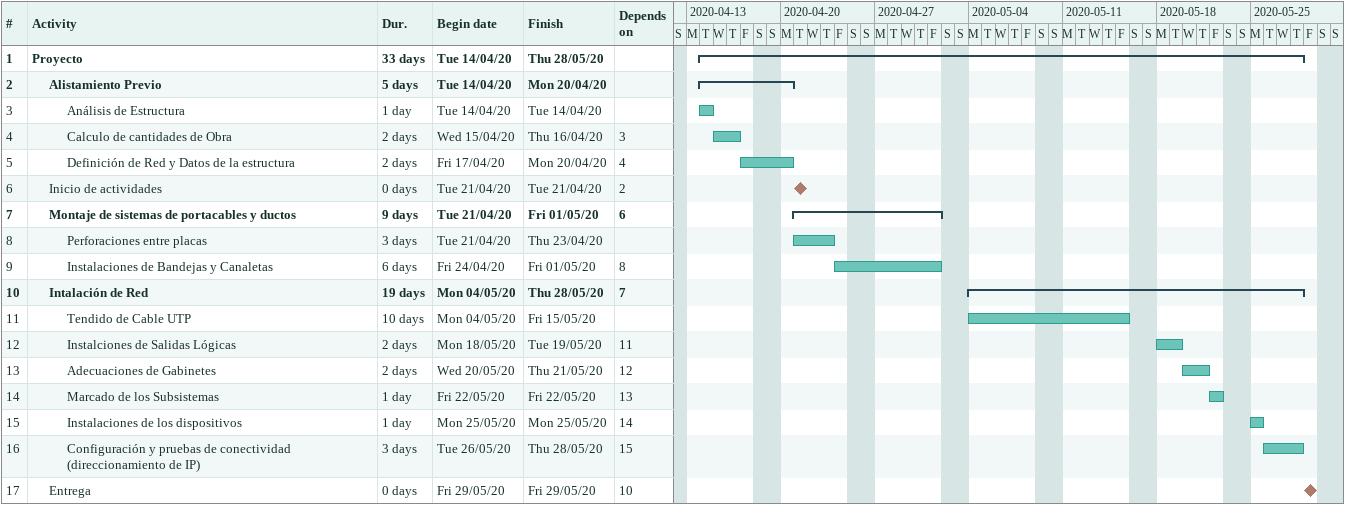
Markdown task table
| ID | Level | Task | Duration | Start | Finish | Predecessors |
|---|---|---|---|---|---|---|
| 1 | 1 | **Proyecto** | 33d | 2020-04-14 | 2020-05-28 |  |
| 2 | 2 | **Alistamiento Previo** | 5d | 2020-04-14 | 2020-04-20 |  |
| 3 | 3 | Análisis de Estructura | 1d | 2020-04-14 | 2020-04-14 |  |
| 4 | 3 | Calculo de cantidades de Obra | 2d | 2020-04-15 | 2020-04-16 | 3 |
| 5 | 3 | Definición de Red y Datos de la estructura | 2d | 2020-04-17 | 2020-04-20 | 4 |
| 6 | 2 | Inicio de actividades | 0d | 2020-04-21 | 2020-04-21 | 2 |
| 7 | 2 | **Montaje de sistemas de portacables y ductos** | 9d | 2020-04-21 | 2020-05-01 | 6 |
| 8 | 3 | Perforaciones entre placas | 3d | 2020-04-21 | 2020-04-23 |  |
| 9 | 3 | Instalaciones de Bandejas y Canaletas | 6d | 2020-04-24 | 2020-05-01 | 8 |
| 10 | 2 | **Intalación de Red** | 19d | 2020-05-04 | 2020-05-28 | 7 |
| 11 | 3 | Tendido de Cable UTP | 10d | 2020-05-04 | 2020-05-15 |  |
| 12 | 3 | Instalciones de Salidas Lógicas | 2d | 2020-05-18 | 2020-05-19 | 11 |
| 13 | 3 | Adecuaciones de Gabinetes | 2d | 2020-05-20 | 2020-05-21 | 12 |
| 14 | 3 | Marcado de los Subsistemas | 1d | 2020-05-22 | 2020-05-22 | 13 |
| 15 | 3 | Instalaciones de los dispositivos | 1d | 2020-05-25 | 2020-05-25 | 14 |
| 16 | 3 | Configuración y pruebas de conectividad (direccionamiento de IP) | 3d | 2020-05-26 | 2020-05-28 | 15 |
| 17 | 2 | Entrega | 0d | 2020-05-29 | 2020-05-29 | 10 |
